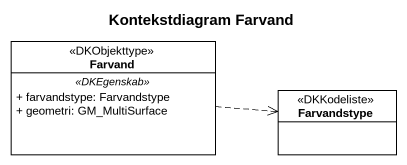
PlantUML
@startuml
title Kontekstdiagram Farvand
hide circle
hide empty members
skinparam classAttributeIconSize 0
class Farvand <<DKObjekttype>> {
  .. <<DKEgenskab>> ..
  + farvandstype: Farvandstype
  + geometri: GM_MultiSurface
}
enum Farvandstype <<DKKodeliste>>
Farvand .right.> Farvandstype
@enduml
